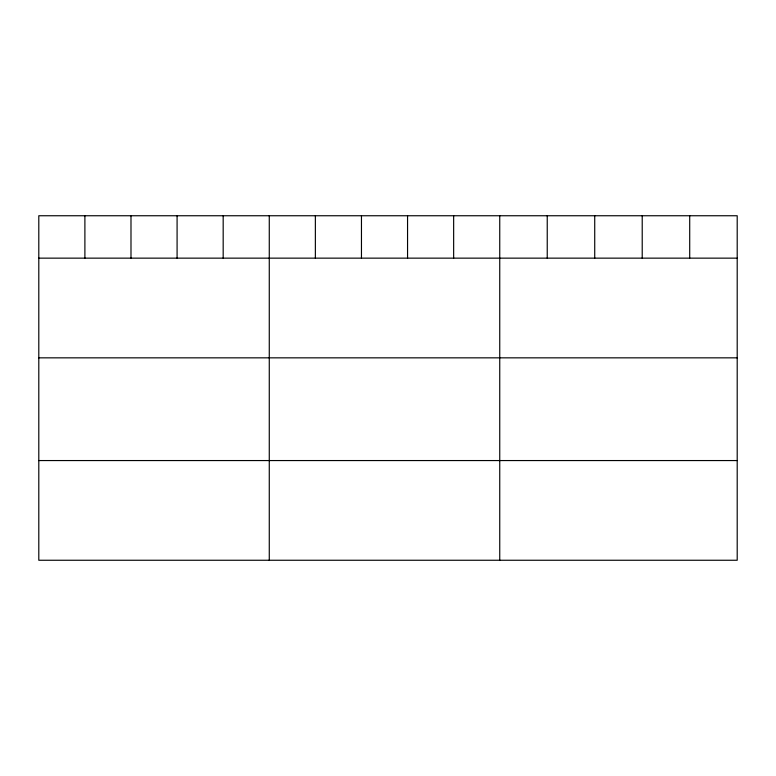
<?xml version="1.0" encoding="UTF-8"?>
<svg xmlns="http://www.w3.org/2000/svg" width="776" height="776" viewBox="0 0 776 776"><rect width="100%" height="100%" fill="white"/><g stroke="black" fill="none" stroke-linecap="round" stroke-linejoin="round"><path stroke-width="1.16" d="M737.2 258.146L737.2 560.253L38.8 560.253L38.8 215.747L737.2 215.747L737.2 258.146L38.8 258.146M38.8 357.843L737.2 357.843M38.8 460.556L737.2 460.556M689.709 215.747L689.709 258.146M642.218 215.747L642.218 258.146M594.726 215.747L594.726 258.146M547.235 215.747L547.235 258.146M499.744 215.747L499.744 560.253M453.65 215.747L453.65 258.146M407.555 215.747L407.555 258.146M361.461 215.747L361.461 258.146M315.366 215.747L315.366 258.146M269.272 215.747L269.272 560.253M223.178 215.747L223.178 258.146M177.083 215.747L177.083 258.146M130.989 215.747L130.989 258.146M84.894 215.747L84.894 258.146"/></g></svg>
